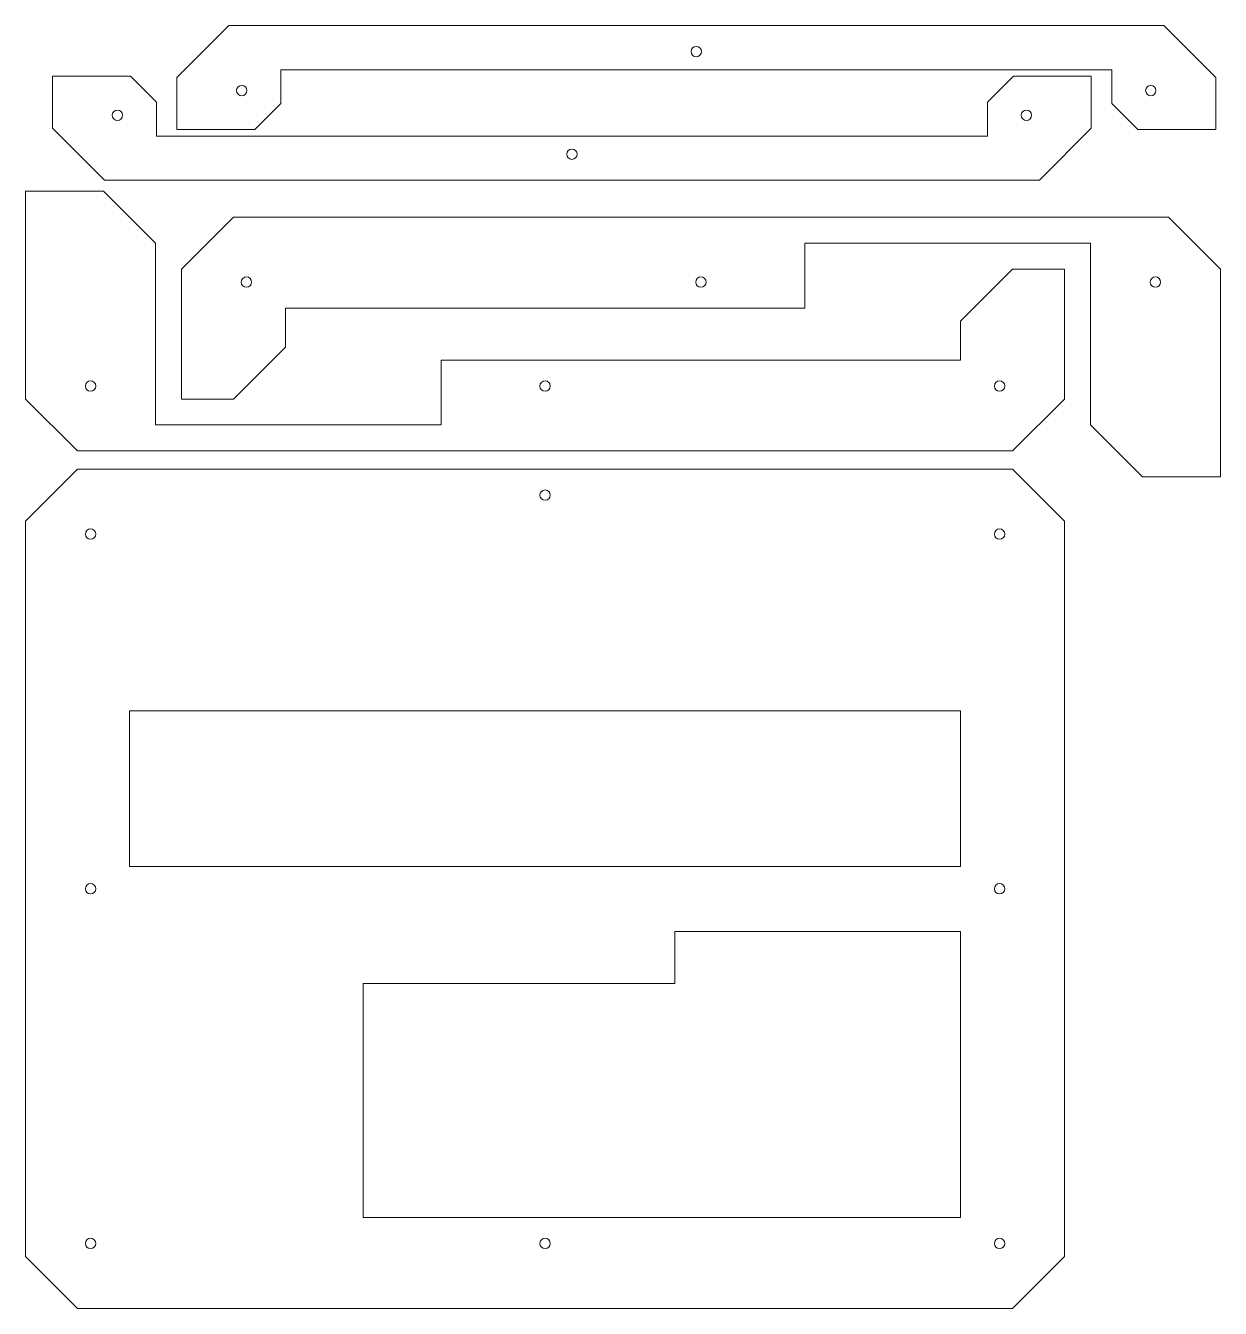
# Model space of a CAD drawing. Header units: millimetres. Extents: x 0 to 460, y 0 to 494.
import ezdxf

# ---------------------------------------------------------------- set-up
doc = ezdxf.new("R2010")
doc.units = ezdxf.units.MM
doc.layers.get('0').update_dxf_attribs({"lineweight": 25, "true_color": 0xffffff})

msp = doc.modelspace()

# ---------------------------------------------------------------- linework, layer by layer
at = {"color": 7, "linetype": 'Continuous', "lineweight": 15, "true_color": 0xffffff}
for p, q in [((58.22, 473.7), (78.22, 493.7)), ((78.22, 493.7), (438.22, 493.7)), ((438.22, 493.7), (458.22, 473.7)), ((10.32, 474.22), (40.32, 474.22)), ((10.32, 454.22), (10.32, 474.22)), ((50.32, 464.22), (40.32, 474.22)), ((98.22, 476.7), (98.22, 463.7)), ((418.22, 476.7), (98.22, 476.7)), ((380.32, 474.22), (370.32, 464.22)), ((380.32, 474.22), (410.32, 474.22)), ((410.32, 474.22), (410.32, 454.22)), ((418.22, 463.7), (418.22, 476.7)), ((58.22, 453.7), (58.22, 473.7)), ((458.22, 473.7), (458.22, 453.7)), ((50.32, 464.22), (50.32, 451.22)), ((370.32, 451.22), (370.32, 464.22)), ((88.22, 453.7), (98.22, 463.7)), ((418.22, 463.7), (428.22, 453.7)), ((30.32, 434.22), (10.32, 454.22)), ((410.32, 454.22), (390.32, 434.22)), ((50.32, 451.22), (370.32, 451.22)), ((88.22, 453.7), (58.22, 453.7)), ((458.22, 453.7), (428.22, 453.7)), ((30, 430), (0, 430)), ((0, 430), (0, 350)), ((30, 430), (50, 410)), ((390.32, 434.22), (30.32, 434.22)), ((80, 420), (60, 400)), ((440, 420), (80, 420)), ((460, 400), (440, 420)), ((50, 340), (50, 410)), ((300, 410), (300, 385)), ((410, 410), (300, 410)), ((410, 410), (410, 340)), ((60, 400), (60, 350)), ((360, 380), (380, 400)), ((400, 400), (380, 400)), ((400, 350), (400, 400)), ((460, 320), (460, 400)), ((100, 370), (100, 385)), ((300, 385), (100, 385)), ((360, 380), (360, 365)), ((100, 370), (80, 350)), ((160, 365), (360, 365)), ((160, 340), (160, 365)), ((0, 350), (20, 330)), ((60, 350), (80, 350)), ((380, 330), (400, 350)), ((50, 340), (160, 340)), ((430, 320), (410, 340)), ((20, 330), (380, 330)), ((0, 303), (20, 323)), ((20, 323), (380, 323)), ((380, 323), (400, 303)), ((430, 320), (460, 320)), ((0, 20), (0, 303)), ((400, 20), (400, 303)), ((40, 230), (360, 230)), ((40, 230), (40, 170)), ((360, 230), (360, 170)), ((40, 170), (360, 170)), ((360, 145), (250, 145)), ((250, 145), (250, 125)), ((360, 145), (360, 35)), ((250, 125), (130, 125)), ((130, 125), (130, 35)), ((130, 35), (360, 35)), ((0, 20), (20, 0)), ((400, 20), (380, 0)), ((20, 0), (380, 0))]:
    msp.add_line(p, q, dxfattribs=at)
for centre in [(258.22, 483.7), (83.22, 468.7), (433.22, 468.7), (35.32, 459.22), (385.32, 459.22), (210.32, 444.22), (85, 395), (260, 395), (435, 395), (25, 355), (200, 355), (375, 355), (200, 313), (25, 298), (375, 298), (25, 161.5), (375, 161.5), (25, 25), (200, 25), (375, 25)]:
    msp.add_circle(centre, 2, dxfattribs=at)

doc.saveas('drawing.dxf')
